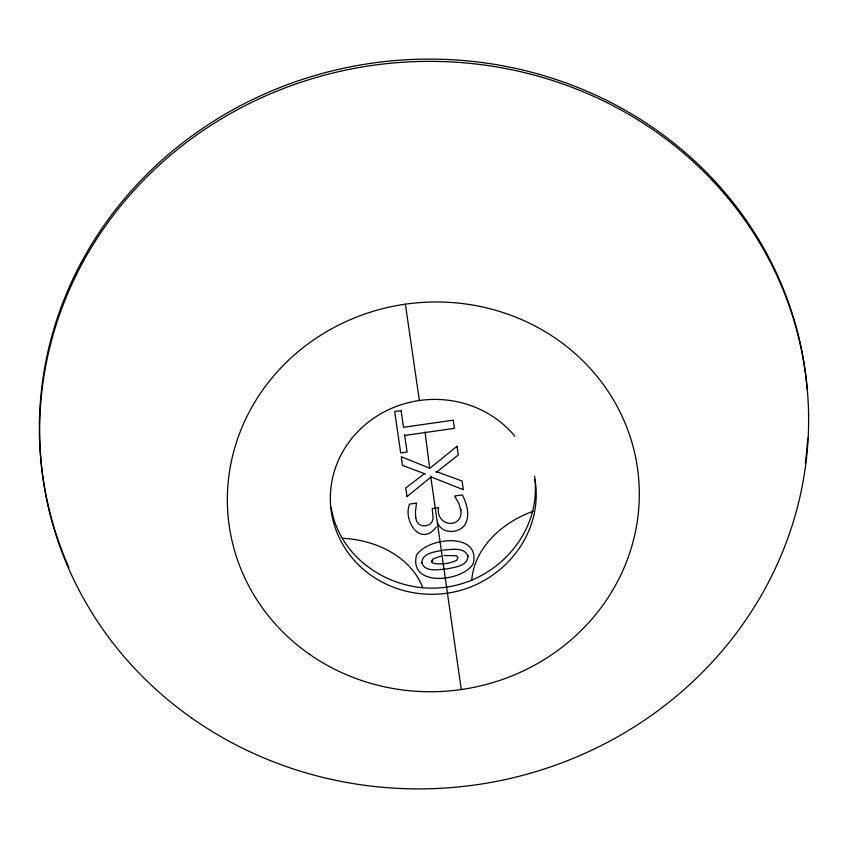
<?xml version="1.0" encoding="UTF-8"?>
<svg xmlns="http://www.w3.org/2000/svg" width="848" height="848" viewBox="0 0 848 848"><rect width="100%" height="100%" fill="white"/><g stroke="black" fill="none" stroke-linecap="round" stroke-linejoin="round"><path stroke-width="1.27" d="M471.679 580.7C474.17 547.246 503.224 521.732 533.318 511.259M431.717 561.832L432.83 560.072L431.59 560.867L431.717 561.832L433.392 563.316C441.289 564.736 449.716 563.676 456.934 560.136L457.931 557.242L456.065 555.737L444.098 555.525M436.275 527.011C420.788 547.448 402.811 521.128 409.542 504.125L416.538 503.118L415.435 511.471L415.615 518.011L415.488 517.047L416.697 521.308L418.859 524.17L421.922 525.686L425.781 525.792L429.427 524.573L431.886 522.124L433.127 518.573L432.257 508.588L438.501 507.698C435.618 527.106 463.644 529.406 460.803 509.574L460.93 510.538L458.938 503.691L454.698 496.027L462.361 494.925C466.877 503.839 470.386 515.414 464.98 524.711C458.609 533.986 441.702 534.102 437.43 522.633M424.201 473.82L405.779 487.918L407.019 496.589L431.113 476.947L463.315 489.688M436.137 472.453L458.28 454.973L457.04 446.271L429.872 468.276L401.252 456.722M432.713 559.108L440.886 556.129M342.433 538.321C374.795 539.635 410.474 555.949 422.792 587.696M436.02 471.488L462.075 481.017L463.188 488.724M425.346 474L402.493 465.382L401.369 457.687M331.229 507.825C339.921 560.814 394.945 594.649 446.525 587.113C499.536 579.534 542.031 530.594 534.59 476.163M405.386 304.178L419.357 400.51M461.28 689.53L430.667 476.088M535.056 479.809L535.364 482.236C542.815 536.678 500.32 585.618 447.309 593.187A103.074 97.34 -7.3 0 1 337.981 461.333A103.074 97.34 -7.3 0 1 514.715 436.031M457.04 446.271L457.157 447.225M425.018 431.961L429.671 468.297M406.892 495.624L407.019 496.589M807.72 438.321A384.822 363.421 -7.3 0 1 805.314 463.273M68.868 567.46A384.822 363.421 -7.3 0 1 333.858 70.469A384.822 363.421 -7.3 0 1 807.169 389.221M467.884 555.737C468.191 566.39 453.669 567.323 446.249 569.019C438.617 569.485 424.435 572.654 421.679 562.362L421.806 563.326C421.573 552.726 436.063 551.762 443.483 550.076C451.094 549.61 465.202 546.504 468.011 556.701L467.884 555.737M416.421 555.493C408.842 587.516 462.934 581.876 473.269 563.56C480.827 531.558 426.798 537.314 416.421 555.493M401.093 410.644L394.702 411.566L400.691 452.959L407.082 452.048L404.549 434.505L404.676 435.469L454.422 428.346L453.245 420.173L403.51 427.297L401.093 410.644M308.789 653.766A206.159 194.69 -7.3 0 0 637.685 518.488A206.159 194.69 -7.3 0 0 353.521 318.307A206.159 194.69 -7.3 0 0 308.789 653.766M191.669 718.012A384.822 363.421 -7.3 0 0 805.6 465.51A384.822 363.421 -7.3 0 0 275.165 91.838A384.822 363.421 -7.3 0 0 191.669 718.012"/></g></svg>
